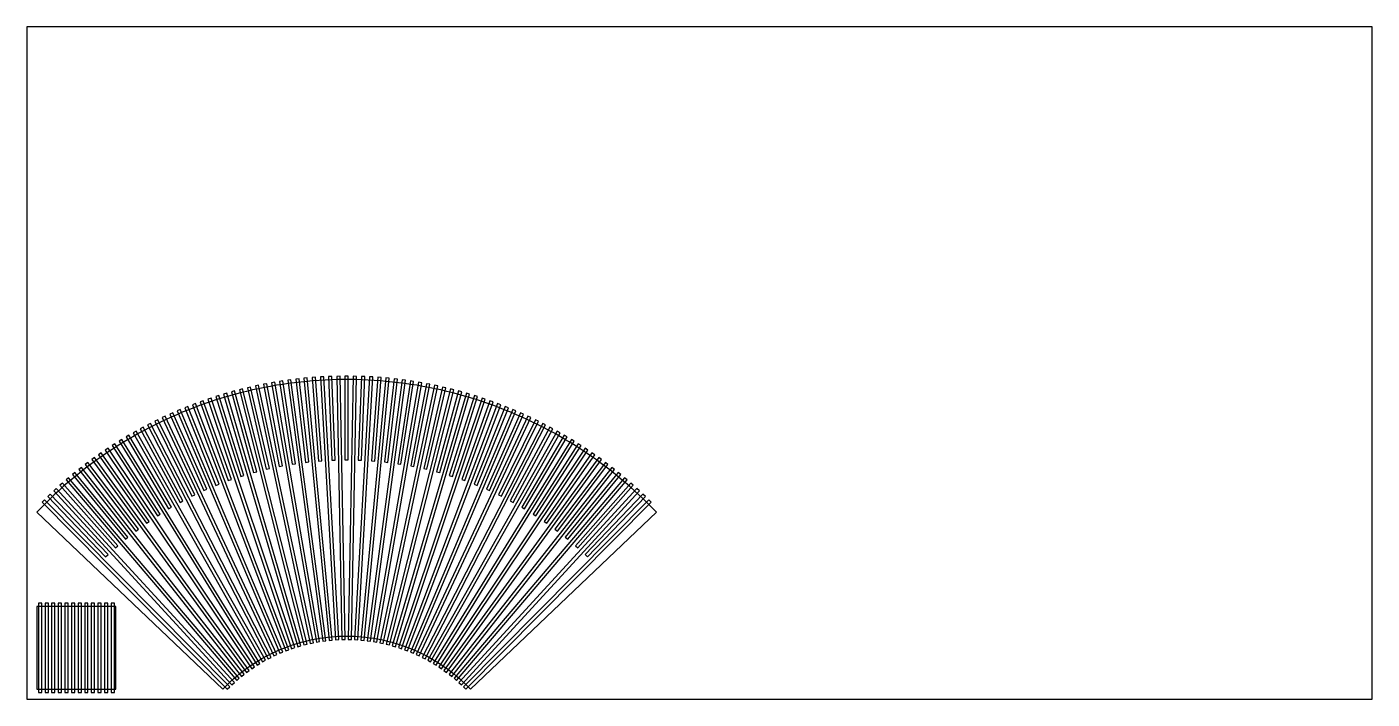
# Model space of a CAD drawing. Extents: x 0 to 2440, y 0 to 2740.
# Drawn here: x 0 to 2440, y 0 to 1220 of the extents above; entities that cross this region are included whole.
import ezdxf

# ---------------------------------------------------------------- set-up
doc = ezdxf.new("R2010")
doc.units = 0
for name, color, linetype in [('PIECE_5MM', 1, 'Continuous'), ('PLANCHE_5MM', 8, 'Continuous'), ('POCHE_KERF_3_5MM', 6, 'Continuous')]:
    doc.layers.add(name, color=color, linetype=linetype)

msp = doc.modelspace()

# ---------------------------------------------------------------- linework, layer by layer
at = {"layer": 'PIECE_5MM'}
for points in [[(804.7, 18), (1141.8, 339.3), (1134.1, 347.3), (1126.3, 355.2), (1118.3, 362.9), (1110.2, 370.6), (1102.1, 378.1), (1093.8, 385.6), (1085.4, 392.9), (1076.9, 400), (1068.3, 407.1), (1059.6, 414), (1050.8, 420.8), (1041.9, 427.5), (1033, 434.1), (1023.9, 440.5), (1014.7, 446.8), (1005.5, 453), (996.1, 459), (986.7, 464.9), (977.2, 470.7), (967.6, 476.3), (957.9, 481.8), (948.1, 487.1), (938.3, 492.3), (928.4, 497.4), (918.4, 502.3), (908.4, 507.1), (898.3, 511.7), (888.1, 516.2), (877.9, 520.5), (867.6, 524.7), (857.2, 528.8), (846.8, 532.7), (836.3, 536.4), (825.8, 540), (815.2, 543.5), (804.6, 546.8), (794, 549.9), (783.2, 552.9), (772.5, 555.7), (761.7, 558.4), (750.9, 561), (740, 563.3), (729.1, 565.5), (718.2, 567.6), (707.2, 569.5), (696.2, 571.2), (685.2, 572.8), (674.2, 574.3), (663.2, 575.5), (652.1, 576.6), (641, 577.6), (629.9, 578.4), (618.8, 579), (607.7, 579.5), (596.6, 579.8), (585.5, 580), (574.4, 580), (563.2, 579.8), (552.1, 579.5), (541, 579), (529.9, 578.4), (518.8, 577.6), (507.7, 576.6), (496.7, 575.5), (485.6, 574.3), (474.6, 572.8), (463.6, 571.2), (452.6, 569.5), (441.6, 567.6), (430.7, 565.5), (419.8, 563.3), (409, 561), (398.1, 558.4), (387.3, 555.7), (376.6, 552.9), (365.9, 549.9), (355.2, 546.8), (344.6, 543.5), (334, 540), (323.5, 536.4), (313, 532.7), (302.6, 528.8), (292.2, 524.7), (281.9, 520.5), (271.7, 516.2), (261.5, 511.7), (251.4, 507.1), (241.4, 502.3), (231.4, 497.4), (221.5, 492.3), (211.7, 487.1), (201.9, 481.8), (192.3, 476.3), (182.7, 470.7), (173.2, 464.9), (163.7, 459), (154.4, 453), (145.1, 446.8), (136, 440.5), (126.9, 434.1), (117.9, 427.5), (109, 420.8), (100.2, 414), (91.5, 407.1), (82.9, 400), (74.4, 392.9), (66, 385.6), (57.8, 378.1), (49.6, 370.6), (41.5, 362.9), (33.6, 355.2), (25.7, 347.3), (18, 339.3), (355.1, 18), (360, 23), (365, 27.9), (370.1, 32.7), (375.3, 37.3), (380.6, 41.9), (386, 46.3), (391.5, 50.6), (397.1, 54.8), (402.8, 58.8), (408.6, 62.7), (414.4, 66.5), (420.4, 70.2), (426.4, 73.7), (432.5, 77.1), (438.7, 80.3), (444.9, 83.4), (451.3, 86.4), (457.7, 89.2), (464.1, 91.9), (470.6, 94.4), (477.2, 96.8), (483.8, 99), (490.4, 101.1), (497.2, 103.1), (503.9, 104.8), (510.7, 106.5), (517.5, 108), (524.4, 109.3), (531.2, 110.4), (538.2, 111.5), (545.1, 112.3), (552, 113), (559, 113.6), (566, 114), (572.9, 114.2), (579.9, 114.3), (586.9, 114.2), (593.9, 114), (600.8, 113.6), (607.8, 113), (614.7, 112.3), (621.7, 111.5), (628.6, 110.4), (635.5, 109.3), (642.3, 108), (649.1, 106.5), (655.9, 104.8), (662.7, 103.1), (669.4, 101.1), (676, 99), (682.7, 96.8), (689.2, 94.4), (695.7, 91.9), (702.2, 89.2), (708.6, 86.4), (714.9, 83.4), (721.1, 80.3), (727.3, 77.1), (733.4, 73.7), (739.5, 70.2), (745.4, 66.5), (751.3, 62.7), (757, 58.8), (762.7, 54.8), (768.3, 50.6), (773.8, 46.3), (779.2, 41.9), (784.5, 37.3), (789.7, 32.7), (794.8, 27.9), (799.8, 23)], [(18, 18), (161.6, 18), (161.6, 168), (18, 168)]]:
    msp.add_lwpolyline(points, close=True, dxfattribs=at)
at = {"layer": 'PLANCHE_5MM'}
msp.add_lwpolyline([(0, 0), (2440, 0), (2440, 1220), (0, 1220)], close=True, dxfattribs=at)
at = {"layer": 'POCHE_KERF_3_5MM'}
for points in [[(571.1, 108.2), (577.1, 108.3), (568, 585.9), (562, 585.8)], [(576.9, 434.2), (582.9, 434.2), (582.9, 586), (576.9, 586)], [(582.7, 108.3), (588.7, 108.2), (597.8, 585.8), (591.8, 585.9)], [(502.4, 98.3), (508.2, 99.7), (391.2, 562.9), (385.4, 561.4)], [(434.2, 417.1), (440.1, 418.5), (405.7, 566.4), (399.9, 565)], [(513.7, 101), (519.6, 102.3), (420.3, 569.5), (414.4, 568.3)], [(457.7, 422.2), (463.6, 423.4), (434.9, 572.4), (429, 571.3)], [(525, 103.3), (531, 104.3), (449.5, 575.1), (443.6, 574)], [(481.3, 426.4), (487.3, 427.3), (464.2, 577.4), (458.3, 576.5)], [(536.5, 105.2), (542.4, 106), (479, 579.5), (473, 578.7)], [(505.1, 429.7), (511.1, 430.4), (493.7, 581.3), (487.8, 580.6)], [(548, 106.6), (554, 107.2), (508.6, 582.8), (502.6, 582.2)], [(529, 432.1), (535, 432.6), (523.4, 584), (517.4, 583.5)], [(559.5, 107.6), (565.5, 108), (538.3, 584.9), (532.3, 584.6)], [(552.9, 433.6), (558.9, 433.8), (553.1, 585.6), (547.1, 585.3)], [(594.3, 108), (600.3, 107.6), (627.6, 584.6), (621.6, 584.9)], [(600.9, 433.8), (606.9, 433.6), (612.7, 585.3), (606.7, 585.6)], [(605.9, 107.2), (611.8, 106.6), (657.2, 582.2), (651.3, 582.8)], [(617.4, 106), (623.3, 105.2), (686.8, 578.7), (680.9, 579.5)], [(624.9, 432.6), (630.9, 432.1), (642.4, 583.5), (636.4, 584)], [(628.9, 104.3), (634.8, 103.3), (716.2, 574), (710.3, 575.1)], [(640.3, 102.3), (646.1, 101), (745.4, 568.3), (739.6, 569.5)], [(648.8, 430.4), (654.7, 429.7), (672, 580.6), (666.1, 581.3)], [(651.6, 99.7), (657.4, 98.3), (774.4, 561.4), (768.6, 562.9)], [(672.6, 427.3), (678.5, 426.4), (701.5, 576.5), (695.6, 577.4)], [(696.2, 423.4), (702.1, 422.2), (730.9, 571.3), (725, 572.4)], [(719.7, 418.5), (725.6, 417.1), (760, 565), (754.1, 566.4)], [(365.3, 396.5), (370.9, 398.5), (319.9, 541.5), (314.3, 539.5)], [(480.2, 91.5), (485.9, 93.4), (334, 546.4), (328.3, 544.5)], [(388, 404.3), (393.7, 406.1), (348.2, 550.9), (342.5, 549.1)], [(491.3, 95.1), (497, 96.8), (362.5, 555.2), (356.7, 553.5)], [(411, 411.1), (416.8, 412.7), (376.8, 559.2), (371, 557.6)], [(662.8, 96.8), (668.6, 95.1), (803.1, 553.5), (797.4, 555.2)], [(673.9, 93.4), (679.6, 91.5), (831.5, 544.5), (825.8, 546.4)], [(743, 412.7), (748.8, 411.1), (788.8, 557.6), (783, 559.2)], [(766.1, 406.1), (771.8, 404.3), (817.4, 549.1), (811.6, 550.9)], [(788.9, 398.5), (794.5, 396.5), (845.6, 539.5), (839.9, 541.5)], [(448.1, 78.3), (453.5, 80.8), (251, 513.5), (245.6, 511)], [(320.8, 378.5), (326.3, 380.9), (264.6, 519.6), (259.1, 517.2)], [(458.6, 83.1), (464.2, 85.4), (278.2, 525.5), (272.7, 523.2)], [(342.9, 387.9), (348.5, 390.2), (292, 531.1), (286.5, 528.9)], [(469.4, 87.5), (475, 89.6), (305.9, 536.5), (300.3, 534.3)], [(684.9, 89.6), (690.5, 87.5), (859.5, 534.3), (853.9, 536.5)], [(695.7, 85.4), (701.2, 83.1), (887.1, 523.2), (881.6, 525.5)], [(706.3, 80.8), (711.7, 78.3), (914.3, 511), (908.8, 513.5)], [(811.4, 390.2), (816.9, 387.9), (873.4, 528.9), (867.8, 531.1)], [(833.5, 380.9), (839, 378.5), (900.7, 517.2), (895.3, 519.6)], [(277.9, 357.1), (283.1, 360), (211, 493.6), (205.7, 490.7)], [(437.8, 73.1), (443.1, 75.8), (224.2, 500.5), (218.9, 497.7)], [(299.1, 368.2), (304.5, 370.9), (237.5, 507.1), (232.2, 504.5)], [(716.7, 75.8), (722.1, 73.1), (940.9, 497.7), (935.6, 500.5)], [(855.3, 370.9), (860.7, 368.2), (927.7, 504.5), (922.3, 507.1)], [(876.7, 360), (882, 357.1), (954.1, 490.7), (948.8, 493.6)], [(417.7, 61.5), (422.8, 64.6), (172.3, 471.4), (167.1, 468.2)], [(257, 345.2), (262.2, 348.3), (185, 479), (179.9, 476)], [(427.6, 67.5), (432.8, 70.4), (198, 486.4), (192.7, 483.5)], [(727, 70.4), (732.2, 67.5), (967.1, 483.5), (961.9, 486.4)], [(737, 64.6), (742.2, 61.5), (992.7, 468.2), (987.6, 471.4)], [(897.6, 348.3), (902.8, 345.2), (980, 476), (974.8, 479)], [(216.8, 319.1), (221.7, 322.5), (134.8, 447), (129.9, 443.6)], [(408, 55.1), (413, 58.5), (147.1, 455.4), (142.2, 452)], [(236.6, 332.5), (241.7, 335.8), (159.6, 463.5), (154.6, 460.3)], [(746.9, 58.5), (751.8, 55.1), (1017.7, 452), (1012.7, 455.4)], [(918.1, 335.8), (923.2, 332.5), (1005.3, 460.3), (1000.2, 463.5)], [(938.1, 322.5), (943.1, 319.1), (1029.9, 443.6), (1025, 447)], [(389.4, 41.3), (394.1, 45), (98.8, 420.6), (94.1, 416.9)], [(197.4, 304.9), (202.2, 308.5), (110.7, 429.6), (105.9, 426)], [(398.5, 48.4), (403.4, 51.9), (122.6, 438.4), (117.8, 434.9)], [(756.4, 51.9), (761.3, 48.4), (1042, 434.9), (1037.2, 438.4)], [(765.7, 45), (770.5, 41.3), (1065.7, 416.9), (1061, 420.6)], [(957.6, 308.5), (962.4, 304.9), (1054, 426), (1049.2, 429.6)], [(160.4, 274.3), (164.9, 278.3), (64.4, 392.1), (59.9, 388.1)], [(380.5, 33.9), (385, 37.8), (75.7, 401.8), (71.1, 397.9)], [(178.6, 290), (183.3, 293.8), (87.2, 411.3), (82.5, 407.5)], [(774.8, 37.8), (779.4, 33.9), (1088.7, 397.9), (1084.1, 401.8)], [(976.6, 293.8), (981.2, 290), (1077.3, 407.5), (1072.7, 411.3)], [(994.9, 278.3), (999.4, 274.3), (1099.9, 388.1), (1095.4, 392.1)], [(142.8, 258), (147.1, 262.2), (42.4, 372.1), (38, 367.9)], [(371.9, 26.1), (376.3, 30.2), (53.3, 382.2), (48.9, 378.1)], [(783.6, 30.2), (788, 26.1), (1111, 378.1), (1106.5, 382.2)], [(1012.7, 262.2), (1017, 258), (1121.8, 367.9), (1117.4, 372.1)], [(363.5, 18.1), (367.8, 22.3), (31.7, 361.7), (27.4, 357.5)], [(792, 22.3), (796.3, 18.1), (1132.4, 357.5), (1128.2, 361.7)], [(21, 12), (27, 12), (27, 174), (21, 174)], [(33, 12), (39, 12), (39, 174), (33, 174)], [(44.9, 12), (50.9, 12), (50.9, 174), (44.9, 174)], [(56.9, 12), (62.9, 12), (62.9, 174), (56.9, 174)], [(68.9, 12), (74.9, 12), (74.9, 174), (68.9, 174)], [(80.8, 12), (86.8, 12), (86.8, 174), (80.8, 174)], [(92.8, 12), (98.8, 12), (98.8, 174), (92.8, 174)], [(104.8, 12), (110.8, 12), (110.8, 174), (104.8, 174)], [(116.7, 12), (122.7, 12), (122.7, 174), (116.7, 174)], [(128.7, 12), (134.7, 12), (134.7, 174), (128.7, 174)], [(140.7, 12), (146.7, 12), (146.7, 174), (140.7, 174)], [(152.6, 12), (158.6, 12), (158.6, 174), (152.6, 174)]]:
    msp.add_lwpolyline(points, close=True, dxfattribs=at)

doc.saveas('drawing.dxf')
